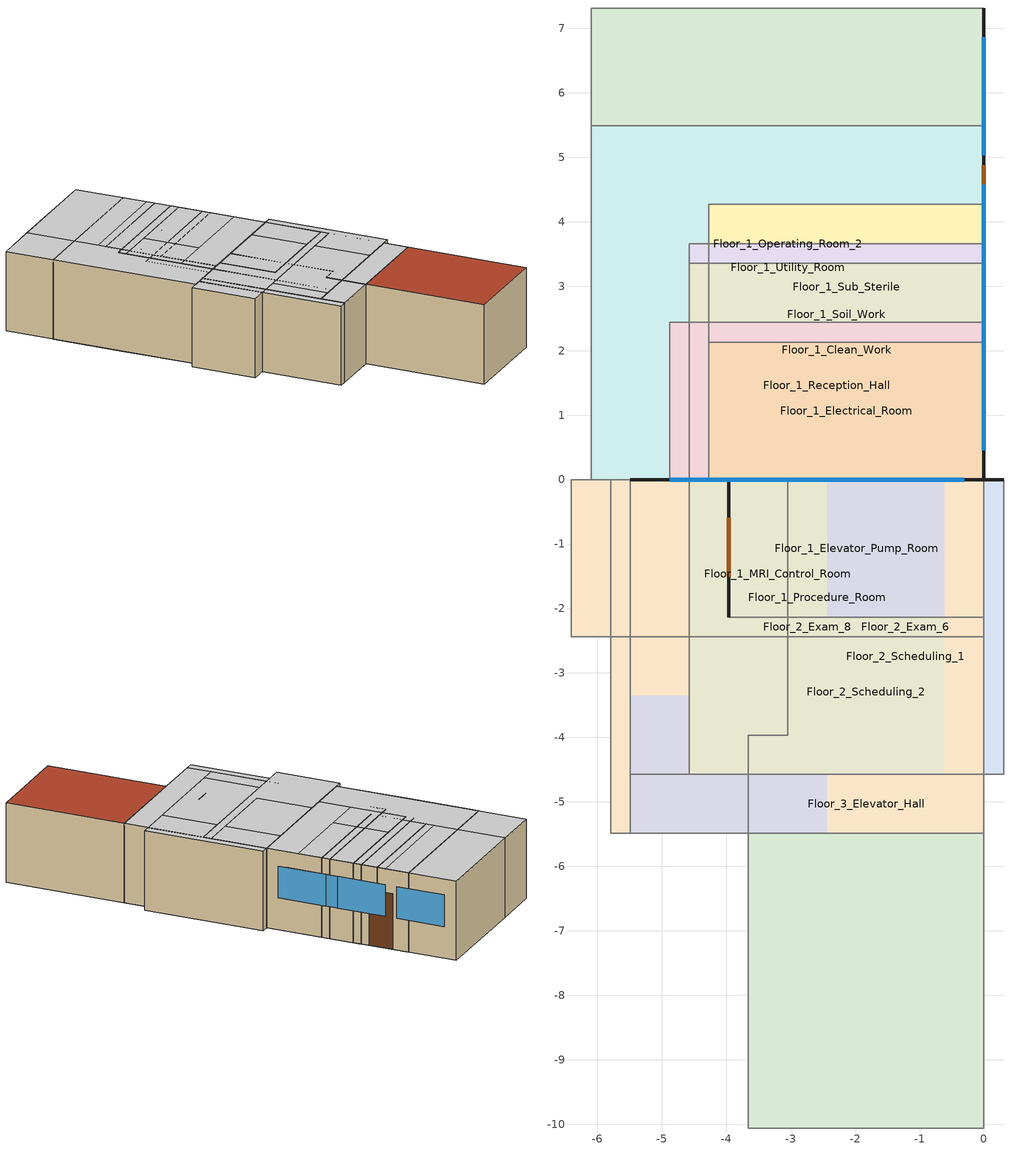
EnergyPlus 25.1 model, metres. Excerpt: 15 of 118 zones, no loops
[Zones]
Floor_1_Clean_Work
 floor adiabatic (IntFloor): -4.57,0 -4.57,3.35 0,3.35 0,0 z0
 wall to Floor_1_Sterile_Storage (IntWall_MetalFramed): 0,3.35 -4.57,3.35 z0:3.05
 wall to Floor_1_Soil (IntWall_MetalFramed): -4.57,3.35 -4.57,0 z0:3.05
 wall to Floor_1_Sterile_Hall (IntWall_MetalFramed): 0,0 0,3.35 z0:3.05
 wall to Floor_1_Soil_Work (IntWall_MetalFramed): -4.57,0 0,0 z0:3.05
 ceiling to Floor_2_X_Ray (IntFloor Reversed): -4.57,3.35 -4.57,1.22 -3.05,1.22 -3.05,3.35 z3.05
 ceiling to Floor_2_Reception_Hall (IntFloor Reversed): 0,1.22 -4.57,1.22 -4.57,0 0,0 z3.05
Floor_1_Electrical_Room
 floor ground (Floor1ElectricalRoomSlab_Ffactor): 0,2.13 0,0 -4.27,0 -4.27,2.13 z0
 wall outside (ExtWall_MetalFramed_NonRes): 0,0 0,2.13 z0:3.05
 wall to Floor_1_Utility_Janitor (IntWall_MetalFramed): -4.27,2.13 -4.27,0 z0:3.05
 wall to Floor_1_Operating_Room_2 (IntWall_MetalFramed): -4.27,0 0,0 z0:3.05
 wall to Floor_1_Utility_Room (IntWall_MetalFramed): 0,2.13 -4.27,2.13 z0:3.05
 ceiling to Floor_2_Exam_5 (IntFloor Reversed): 0,0 0,2.13 -4.27,2.13 -4.27,0 z3.05
Floor_1_Elevator_Pump_Room
 floor ground (Floor1ElevatorPumpRoomSlab_Ffactor): -3.96,-2.13 -3.96,0 0,0 0,-2.13 z0
 wall outside (ExtWall_MetalFramed_NonRes): 0,0 -3.96,0 -3.96,-2.13 z0:3.05
 wall to Floor_1_Lobby_Toilet (IntWall_MetalFramed): -3.96,-2.13 -1.22,-2.13 z0:3.05
 wall to Floor_1_Lobby (IntWall_MetalFramed): -1.22,-2.13 0,-2.13 0,0 z0:3.05
 door (Swinging Door_con): -3.96,-0.59 -3.96,-1.5 z0:2.13
 ceiling to Floor_2_Janitor (IntFloor Reversed): -3.96,-2.13 -1.22,-2.13 -1.22,0 -3.96,0 z3.05
 ceiling to Floor_2_Work (IntFloor Reversed): 0,0 -1.22,0 -1.22,-2.13 0,-2.13 z3.05
Floor_1_MRI_Control_Room
 floor ground (Floor1MRIControlRoomSlab_Ffactor): -6.4,-2.44 -6.4,0 0,0 0,-2.44 z0
 wall outside (ExtWall_MetalFramed_NonRes): 0,0 -1.52,0 z0:3.05
 wall to Floor_1_MRI_Room (IntWall_MetalFramed): -6.4,-2.44 -0.91,-2.44 z0:3.05
 wall to Floor_1_MRI_Hall (IntWall_MetalFramed): -0.91,-2.44 0,-2.44 0,-1.52 z0:3.05
 wall to Floor_1_Lobby (IntWall_MetalFramed): -6.4,0 -6.4,-2.44 z0:3.05
 wall to NW_Stair (IntWall_MetalFramed): -1.52,0 -6.4,0 z0:3.05
 wall to Floor_1_Dressing_Room (IntWall_MetalFramed): 0,-1.52 0,0 z0:3.05
 door (Swinging Door_con): -0.32,0 -1.24,0 z0:2.13
 ceiling to Floor_2_Work (IntFloor Reversed): -6.4,-2.44 0,-2.44 0,0 -6.4,0 z3.05
Floor_1_Operating_Room_2
 floor ground (Floor1OperatingRoom2Slab_Ffactor): 0,7.32 0,0 -6.1,0 -6.1,7.32 z0
 wall outside (ExtWall_MetalFramed_NonRes): 0,0 0,7.32 z0:3.05
 wall to Floor_1_Utility_Janitor (IntWall_MetalFramed): -4.27,7.32 -6.1,7.32 z0:3.05
 wall to Floor_1_Scrub (IntWall_MetalFramed): -6.1,0 -4.27,0 z0:3.05
 wall to Floor_1_Sterile_Hall (IntWall_MetalFramed): -6.1,7.32 -6.1,0 z0:3.05
 wall to Floor_1_Sub_Sterile (IntWall_MetalFramed): -4.27,0 0,0 z0:3.05
 window (FixedWindow_NonRes): 0,0.46 0,2.29 / 0,5.03 0,6.86 / 0,2.74 0,4.57 z1.22:2.44
 ceiling to Floor_2_Office_Hall (IntFloor Reversed): -6.1,7.32 -6.1,0 -4.27,0 -4.27,7.32 z3.05
 ceiling to Floor_2_Office (IntFloor Reversed): -4.27,4.57 -4.27,0 0,0 0,4.57 z3.05
 ceiling to Floor_2_Utility (IntFloor Reversed): -4.27,7.32 -4.27,4.57 0,4.57 0,7.32 z3.05
Floor_1_Procedure_Room
 floor ground (Floor1ProcedureRoomSlab_Ffactor): -5.49,0 0.3,0 0.3,-4.57 -5.49,-4.57 z0
 wall outside (ExtWall_MetalFramed_NonRes): 0.3,0 -5.49,0 z0:3.05
 wall to Floor_1_MRI_Toilet (IntWall_MetalFramed): -5.49,0 -5.49,-2.74 z0:3.05
 wall to Floor_1_Office (IntWall_MetalFramed): -5.49,-4.57 -2.13,-4.57 z0:3.05
 wall to Floor_1_Locker_Room (IntWall_MetalFramed): 0.3,-4.57 0.3,0 z0:3.05
 wall to Floor_1_MRI_Hall (IntWall_MetalFramed): -5.49,-2.74 -5.49,-4.57 z0:3.05
 wall to Floor_1_Pre_Op_Hall (IntWall_MetalFramed): -2.13,-4.57 0.3,-4.57 z0:3.05
 window (FixedWindow_NonRes): -0.3,0 -2.13,0 / -3.05,0 -4.88,0 z0.91:2.44
 ceiling to Floor_2_Exam_Hall_6 (IntFloor Reversed): 0.3,0 -1.22,0 -1.22,-4.57 0.3,-4.57 z3.05
 ceiling to Floor_2_Exam_9 (IntFloor Reversed): -1.22,0 -4.88,0 -4.88,-4.57 -1.22,-4.57 z3.05
 ceiling to Floor_2_Work (IntFloor Reversed): -5.49,-4.57 -4.88,-4.57 -4.88,0 -5.49,0 z3.05
Floor_1_Reception_Hall
 floor adiabatic (IntFloor): 0,2.44 0,0 -4.88,0 -4.88,2.44 z0
 wall to Floor_1_Reception (IntWall_MetalFramed): -4.88,2.44 -4.88,0 z0:3.05
 wall to Floor_1_Scheduling (IntWall_MetalFramed): -4.88,0 -2.74,0 z0:3.05
 wall to Floor_1_Pre_Op_Hall (IntWall_MetalFramed): 0,0 0,2.44 z0:3.05
 wall to Floor_1_Office (IntWall_MetalFramed): 0,2.44 -4.88,2.44 z0:3.05
 wall to Floor_1_Pre_Op_Room_1 (IntWall_MetalFramed): -2.74,0 0,0 z0:3.05
 ceiling to Floor_2_Reception_Toilet (IntFloor Reversed): -2.74,0 -2.74,2.13 -4.88,2.13 -4.88,0 z3.05
 ceiling to Floor_2_Work_Hall (IntFloor Reversed): -4.88,2.44 -4.88,2.13 0,2.13 0,2.44 z3.05
Floor_1_Soil_Work
 floor adiabatic (IntFloor): 0,3.66 0,0 -4.57,0 -4.57,3.66 z0
 wall to Floor_1_Sterile_Hall (IntWall_MetalFramed): 0,0 0,3.66 z0:3.05
 wall to Floor_1_Nurse_Hall (IntWall_MetalFramed): -4.57,0 0,0 z0:3.05
 wall to Floor_1_Soil (IntWall_MetalFramed): -4.57,3.66 -4.57,2.74 z0:3.05
 wall to Floor_1_Nurse_Toilet (IntWall_MetalFramed): -4.57,2.74 -4.57,0 z0:3.05
 ceiling to Floor_2_Exam_3 (IntFloor Reversed): -4.57,0 -3.96,0 -3.96,3.05 -4.57,3.05 z3.05
 ceiling to Floor_2_Exam_Hall_3 (IntFloor Reversed): -3.96,0 -2.13,0 -2.13,3.05 -3.96,3.05 z3.05
 ceiling to Floor_2_Reception_Hall (IntFloor Reversed): 0,3.05 0,3.66 -4.57,3.66 -4.57,3.05 z3.05
 ceiling to Floor_2_Dictation (IntFloor Reversed): 0,0 0,3.05 -2.13,3.05 -2.13,0 z3.05
Floor_1_Sub_Sterile
 floor ground (Floor1Sub-SterileSlab_Ffactor): -4.27,0 -4.27,4.27 0,4.27 0,0 z0
 wall outside (ExtWall_MetalFramed_NonRes): 0,0 0,4.27 z0:3.05
 wall to Floor_1_Scrub (IntWall_MetalFramed): -4.27,4.27 -4.27,0 z0:3.05
 wall to Floor_1_Operating_Room_1 (IntWall_MetalFramed): -4.27,0 0,0 z0:3.05
 window (FixedWindow_NonRes): 0,0.91 0,3.35 z1.22:2.44
 ceiling to Floor_2_Office (IntFloor Reversed): -4.27,4.27 -4.27,0 0,0 0,4.27 z3.05
Floor_1_Utility_Room
 floor ground (Floor1UtilityRoomSlab_Ffactor): -6.1,0 -6.1,5.49 0,5.49 0,0 z0
 wall outside (ExtWall_MetalFramed_NonRes): 0,0 0,5.49 z0:3.05
 wall to NE_Stair (IntWall_MetalFramed): 0,5.49 -6.1,5.49 z0:3.05
 wall to Floor_1_Utility_Hall (IntWall_MetalFramed): -6.1,5.49 -6.1,2.74 z0:3.05
 wall to Floor_1_Sterile_Hall (IntWall_MetalFramed): -6.1,2.74 -6.1,0 z0:3.05
 wall to Floor_1_Utility_Janitor (IntWall_MetalFramed): -6.1,0 -4.27,0 z0:3.05
 window (FixedWindow_NonRes): 0,0.76 0,2.59 z1.22:2.44
 door (Swinging Door_con): 0,3.96 0,4.88 z0:2.13
 ceiling to Floor_2_Office_Hall (IntFloor Reversed): -4.27,5.49 -6.1,5.49 -6.1,0 -4.27,0 z3.05
 ceiling to Floor_2_Exam_5 (IntFloor Reversed): -4.27,5.49 -4.27,0 0,0 0,5.49 z3.05
Floor_2_Exam_6
 floor to Floor_1_Utility_Hall (IntFloor): 0,-4.57 -2.44,-4.57 -2.44,0 0,0 z0
 floor to Floor_1_Bio_Haz (IntFloor): -2.44,-2.44 -4.57,-2.44 -4.57,0 -2.44,0 z0
 floor to Floor_1_Operating_Room_3 (IntFloor): -4.57,-4.57 -4.57,-3.96 -2.44,-3.96 -2.44,-4.57 z0
 floor to Floor_1_IT_Hall (IntFloor): -4.57,-3.96 -4.57,-2.44 -2.44,-2.44 -2.44,-3.96 z0
 wall outside (ExtWall_MetalFramed_NonRes): 0,0 -4.57,0 z0:3.05
 wall to Floor_2_Storage_2 (IntWall_MetalFramed): -4.57,-4.57 0,-4.57 z0:3.05
 wall to Floor_2_Office_Hall (IntWall_MetalFramed): 0,-4.57 0,-2.13 z0:3.05
 wall to Floor_2_Exam_Hall_4 (IntWall_MetalFramed): -4.57,0 -4.57,-4.57 z0:3.05
 wall to NE_Stair (IntWall_MetalFramed): 0,-2.13 0,0 z0:3.05
 window (FixedWindow_NonRes): -0.91,0 -3.66,0 z0.91:2.44
 ceiling to Floor_3_Lounge (IntFloor Reversed): -4.57,-4.57 0,-4.57 0,0 -4.57,0 z3.05
Floor_2_Exam_8
 floor to Floor_1_Locker_Room (IntFloor): 0,0 0,-4.57 -5.49,-4.57 -5.49,0 z0
 wall outside (ExtWall_MetalFramed_NonRes): 0,0 -5.49,0 z0:3.05
 wall to Floor_2_Exam_Hall_5 (IntWall_MetalFramed): 0,-4.57 0,0 z0:3.05
 wall to Floor_2_Exam_Hall_6 (IntWall_MetalFramed): -5.49,0 -5.49,-4.57 z0:3.05
 wall to Floor_2_Storage_3 (IntWall_MetalFramed): -5.49,-4.57 0,-4.57 z0:3.05
 window (FixedWindow_NonRes): -0.61,0 -2.44,0 / -3.05,0 -4.88,0 z0.91:2.44
 ceiling to Floor_3_Office (IntFloor Reversed): 0,-4.57 0,0 -5.49,0 -5.49,-4.57 z3.05
Floor_2_Scheduling_1
 floor to Floor_1_Sterile_Hall (IntFloor): 0,-5.49 -2.44,-5.49 -2.44,0 0,0 z0
 floor to Floor_1_Clean_Work (IntFloor): -5.49,-5.49 -5.49,-3.35 -2.44,-3.35 -2.44,-5.49 z0
 floor to Floor_1_Sterile_Storage (IntFloor): -2.44,0 -2.44,-3.35 -5.49,-3.35 -5.49,0 z0
 wall to Floor_2_Work_Hall (IntWall_MetalFramed): 0,0 -5.49,0 z0:3.05
 wall to Floor_2_Reception_Hall (IntWall_MetalFramed): -5.49,-5.49 0,-5.49 z0:3.05
 wall to Floor_2_Office_Hall (IntWall_MetalFramed): 0,-5.49 0,0 z0:3.05
 wall to Floor_2_X_Ray (IntWall_MetalFramed): -5.49,0 -5.49,-5.49 z0:3.05
 ceiling to Floor_3_Storage_1 (IntFloor Reversed): 0,-5.49 0,-3.66 -5.49,-3.66 -5.49,-5.49 z3.05
 ceiling to Floor_3_Utility (IntFloor Reversed): -5.49,0 -5.49,-3.66 0,-3.66 0,0 z3.05
Floor_2_Scheduling_2
 floor to Floor_1_Pre_Op_Room_2 (IntFloor): 0,-5.49 -0.61,-5.49 -0.61,0 0,0 z0
 floor to Floor_1_Pre_Op_Room_1 (IntFloor): -5.79,-5.49 -5.79,-2.13 -3.05,-2.13 -3.05,-5.49 z0
 floor to Floor_1_Reception_Hall (IntFloor): -5.79,0 -3.05,0 -3.05,-2.13 -5.79,-2.13 z0
 floor to Floor_1_Pre_Op_Hall (IntFloor): -3.05,0 -0.61,0 -0.61,-5.49 -3.05,-5.49 z0
 wall to Floor_2_Reception_Hall (IntWall_MetalFramed): -5.79,-5.49 0,-5.49 z0:3.05
 wall to Floor_2_Reception_Toilet (IntWall_MetalFramed): -5.79,0 -5.79,-5.49 z0:3.05
 wall to Floor_2_X_Ray (IntWall_MetalFramed): 0,-5.49 0,0 z0:3.05
 wall to Floor_2_Work_Hall (IntWall_MetalFramed): 0,0 -5.79,0 z0:3.05
 ceiling to Floor_3_Undeveloped_1 (IntFloor Reversed): -5.79,-5.49 0,-5.49 0,0 -5.79,0 z3.05
Floor_3_Elevator_Hall
 floor to Floor_2_Work (IntFloor): -3.05,0 0,0 0,-10.06 -3.66,-10.06 -3.66,-3.96 -3.05,-3.96 z0
 wall outside (ExtWall_MetalFramed_NonRes): -1.83,0 -3.05,0 z0:3.05
 wall to NW_Stair (IntWall_MetalFramed): 0,0 -1.83,0 z0:3.05
 wall to NW_Elevator (IntWall_MetalFramed): -3.66,-3.96 -3.66,-10.06 z0:3.05
 wall to Floor_3_Office_Toilet (IntWall_MetalFramed): -3.05,-2.13 -3.05,-3.96 -3.66,-3.96 z0:3.05
 wall to Floor_3_Office_Hall (IntWall_MetalFramed): -3.66,-10.06 0,-10.06 z0:3.05
 wall to Floor_3_Office (IntWall_MetalFramed): 0,-10.06 0,0 z0:3.05
 wall to Floor_3_Janitor (IntWall_MetalFramed): -3.05,0 -3.05,-2.13 z0:3.05
 roof outside (FlatRoof_WoodFramingAndOther_NonRes): -3.05,0 -3.05,-3.96 -3.66,-3.96 -3.66,-10.06 0,-10.06 0,0 z3.05
[Building]
Outpatient: North Axis {deg}=0; Loads Convergence Tolerance Value {W}=0.5; Temperature Convergence Tolerance Value {deltaC}=0.5; Solar Distribution=FullExterior; Maximum Number of Warmup Days=50
[Site:Location]
OAKLAND INTL: Latitude {deg}=38.58; Longitude {deg}=-121.49; Time Zone {hr}=-8; Elevation {m}=2.4384
[SizingPeriod:DesignDay] Day of Month=21; Dry-Bulb Temperature Range Modifier Type=DefaultMultipliers; Humidity Condition Type=WetBulb; Barometric Pressure {Pa}=101284; Wind Speed {m/s}=3; Rain Indicator=No; Snow Indicator=No; Daylight Saving Time Indicator=No
Name | Month | Day Type | Maximum Dry-Bulb Temperature {C} | Daily Dry-Bulb Temperature Range {deltaC} | Wetbulb or DewPoint at Maximum Dry-Bulb {C} | Wind Direction {deg} | Solar Model Indicator | ASHRAE Clear Sky Optical Depth for Beam Irradiance (taub) | ASHRAE Clear Sky Optical Depth for Diffuse Irradiance (taud) | Sky Clearness
OAKLAND INTL  August .4% Condns DB=>MCWB | 8 | SummerDesignDay | 30.3 | 7.8 | 19 | 310 | ASHRAETau | 0.349 | 2.465
OAKLAND INTL  July .4% Condns DB=>MCWB | 7 | SummerDesignDay | 28.9 | 7.7 | 19.3 | 310 | ASHRAETau | 0.369 | 2.413
OAKLAND INTL  June .4% Condns DB=>MCWB | 6 | SummerDesignDay | 31.1 | 8.3 | 18.5 | 310 | ASHRAETau | 0.36 | 2.435
OAKLAND INTL  November .4% Condns DB=>MCWB | 11 | SummerDesignDay | 23.4 | 8.3 | 15 | 310 | ASHRAETau | 0.324 | 2.548
OAKLAND INTL  October .4% Condns DB=>MCWB | 10 | SummerDesignDay | 29.4 | 9.6 | 16.7 | 310 | ASHRAETau | 0.34 | 2.521
OAKLAND INTL  September .4% Condns DB=>MCWB | 9 | SummerDesignDay | 32.2 | 9.2 | 18.6 | 310 | ASHRAETau | 0.348 | 2.454
OAKLAND INTL Ann Htg 99.6% Condns DB | 1 | WinterDesignDay | 2.7 | 0 | 2.7 | 50 | ASHRAEClearSky |  |  | 0
[Site:WaterMainsTemperature]
Calculation Method=Schedule; Temperature Schedule=WaterMainCZ03
[Material]
Name | Roughness | Thickness {m} | Conductivity {W/m-K} | Density {kg/m3} | Specific Heat {J/kg-K} | Thermal Absorptance | Solar Absorptance | Visible Absorptance
Air - Metal Wall Framing - 16 or 24 in. OC | Smooth | 0.1397 | 1.22017 | 1.28148 | 1004.832 | 0.9 | 0.7 | 0.7
ExtWall_MetalFramed_NonRes Insulation | Smooth | 0.0478028 | 0.0230188 | 16.0185 | 1130.436 | 0.9 | 0.7 | 0.7
Gypsum Board - 5/8 in. | MediumRough | 0.016002 | 0.158656 | 640.739 | 1130.436 | 0.9 | 0.7 | 0.8
Metal Standing Seam - 1/16 in. | Smooth | 0.0015875 | 15.363 | 7820.53 | 502.416 | 0.85 | 0.92 | 0.85
Stucco - 7/8 in. | MediumRough | 0.022352 | 0.700948 | 1855.1 | 837.36 | 0.9 | 0.7 | 0.8
Concrete - 140 lb/ft3 - 4 in. | MediumRough | 0.1016 | 1.9514 | 2239.06 | 921.096 | 0.9 | 0.7 | 0.8
Carpet - 3/4 in. | Smooth | 0.01905 | 0.0455183 | 288.332 | 1381.644 | 0.9 | 0.7 | 0.8
Metal Deck - 1/16 in. | MediumRough | 0.0015875 | 45.3452 | 7820.53 | 502.416 | 0.9 | 0.7 | 0.8
Built-up roofing | Rough | 0.0002413 | 0.023072 | 17940.7 | 6.10864e+06 | 0.9 | 0.7 | 0.8
FlatRoof_WoodFramingAndOther_NonRes Insulation | Smooth | 0.0991616 | 0.0230188 | 16.0185 | 1130.436 | 0.9 | 0.7 | 0.8
[Material:NoMass]
Opaque Door panel_con: Roughness=MediumRough; Thermal Resistance {m2-K/W}=0.475973; Thermal Absorptance=0.9; Solar Absorptance=0.7; Visible Absorptance=0.7
[WindowMaterial:SimpleGlazingSystem]
FixedWindow_NonRes Material: U-Factor {W/m2-K}=2.04417; Solar Heat Gain Coefficient=0.25; Visible Transmittance=0.42
[Construction]
FixedWindow_NonRes: FixedWindow_NonRes Material
IntWall_MetalFramed: Gypsum Board - 5/8 in., Air - Metal Wall Framing - 16 or 24 in. OC, Gypsum Board - 5/8 in.
ExtWall_MetalFramed_NonRes: Stucco - 7/8 in., ExtWall_MetalFramed_NonRes Insulation, Air - Metal Wall Framing - 16 or 24 in. OC, Gypsum Board - 5/8 in.
IntFloor: Metal Deck - 1/16 in., Concrete - 140 lb/ft3 - 4 in., Carpet - 3/4 in.
FlatRoof_WoodFramingAndOther_NonRes: Built-up roofing, Metal Standing Seam - 1/16 in., FlatRoof_WoodFramingAndOther_NonRes Insulation, Gypsum Board - 5/8 in.
IntFloor Reversed: Carpet - 3/4 in., Concrete - 140 lb/ft3 - 4 in., Metal Deck - 1/16 in.
Swinging Door_con: Opaque Door panel_con
[Construction:FfactorGroundFloor] F-Factor {W/m-K}=1.26363
Name | Area {m2} | PerimeterExposed {m}
Floor1ElectricalRoomSlab_Ffactor | 9.1045 | 2.1336
Floor1ElevatorPumpRoomSlab_Ffactor | 8.45418 | 6.096
Floor1MRIControlRoomSlab_Ffactor | 15.6077 | 1.524
Floor1OperatingRoom2Slab_Ffactor | 44.5935 | 7.3152
Floor1ProcedureRoomSlab_Ffactor | 26.4774 | 5.7912
Floor1Sub-SterileSlab_Ffactor | 18.209 | 4.2672
Floor1UtilityRoomSlab_Ffactor | 33.4451 | 5.4864
[InternalMass] Construction=IntWall_MetalFramed
Name | Zone or ZoneList | Surface Area {m2}
Floor 1 Clean Work_InternalMass_1 | Floor_1_Clean_Work | 30.658
Floor 1 Electrical Room_InternalMass_1 | Floor_1_Electrical_Room | 18.209
Floor 1 Elevator Pump Room_InternalMass_1 | Floor_1_Elevator_Pump_Room | 16.9084
Floor 1 MRI Control Room_InternalMass_1 | Floor_1_MRI_Control_Room | 31.2154
Floor 1 Operating Room 2_InternalMass_1 | Floor_1_Operating_Room_2 | 89.1869
Floor 1 Procedure Room_InternalMass_1 | Floor_1_Procedure_Room | 52.9547
Floor 1 Reception Hall_InternalMass_1 | Floor_1_Reception_Hall | 23.7832
Floor 1 Soil Work_InternalMass_1 | Floor_1_Soil_Work | 33.4451
Floor 1 Sub-Sterile_InternalMass_1 | Floor_1_Sub_Sterile | 36.418
Floor 1 Utility Room_InternalMass_1 | Floor_1_Utility_Room | 66.8902
Floor 2 Exam 6_InternalMass_1 | Floor_2_Exam_6 | 41.8064
Floor 2 Exam 8_InternalMass_1 | Floor_2_Exam_8 | 50.1676
Floor 2 Scheduling 1_InternalMass_1 | Floor_2_Scheduling_1 | 60.2012
Floor 2 Scheduling 2_InternalMass_1 | Floor_2_Scheduling_2 | 63.5457
Floor 3 Elevator Hall_InternalMass_1 | Floor_3_Elevator_Hall | 68.7482
[Zone] Type=1; Multiplier=1; Ceiling Height {m}=autocalculate; Volume {m3}=autocalculate; Part of Total Floor Area=Yes
Name | Floor Area {m2}
Floor_1_Procedure_Room | 26.4774
Floor_2_Exam_6 | 20.9032
Floor_2_Exam_8 | 25.08381
Floor_1_Clean_Work | 15.329
Floor_1_Soil_Work | 16.72254
Floor_1_Electrical_Room | 9.104494
Floor_1_Elevator_Pump_Room | 8.454173
Floor_1_Reception_Hall | 11.8916
Floor_1_Sub_Sterile | 18.209
Floor_3_Elevator_Hall | 34.37411
Floor_1_MRI_Control_Room | 15.6077
Floor_1_Utility_Room | 33.44508
Floor_2_Scheduling_1 | 30.1006
Floor_2_Scheduling_2 | 31.7728
Floor_1_Operating_Room_2 | 44.59344
[ZoneInfiltration:DesignFlowRate] Design Flow Rate Calculation Method=Flow/ExteriorWallArea; Flow Rate per Exterior Surface Area {m3/s-m2}=0.00094488; Constant Term Coefficient=1; Temperature Term Coefficient=0; Velocity Term Coefficient=0.224052; Velocity Squared Term Coefficient=0; Density Basis=Outdoor
Name | Zone or ZoneList or Space or SpaceList | Schedule
Infil_Floor_1_Procedure_Room | Floor_1_Procedure_Room | OutpatientHealthInfiltration
Infil_Floor_2_Exam_6 | Floor_2_Exam_6 | OutpatientHealthInfiltration
Infil_Floor_2_Exam_8 | Floor_2_Exam_8 | OutpatientHealthInfiltration
Infil_Floor_1_Clean_Work | Floor_1_Clean_Work | OutpatientHealthInfiltration
Infil_Floor_1_Soil_Work | Floor_1_Soil_Work | OutpatientHealthInfiltration
Infil_Floor_1_Electrical_Room | Floor_1_Electrical_Room | OutpatientHealthInfiltration
Infil_Floor_1_Elevator_Pump_Room | Floor_1_Elevator_Pump_Room | OutpatientHealthInfiltration
Infil_Floor_1_Reception_Hall | Floor_1_Reception_Hall | OutpatientHealthInfiltration
Infil_Floor_1_Sub_Sterile | Floor_1_Sub_Sterile | OutpatientHealthInfiltration
Infil_Floor_3_Elevator_Hall | Floor_3_Elevator_Hall | OutpatientHealthInfiltration
Infil_Floor_1_MRI_Control_Room | Floor_1_MRI_Control_Room | OutpatientHealthInfiltration
Infil_Floor_1_Utility_Room | Floor_1_Utility_Room | OutpatientHealthInfiltration
Infil_Floor_2_Scheduling_1 | Floor_2_Scheduling_1 | OutpatientOfficeInfiltration
Infil_Floor_2_Scheduling_2 | Floor_2_Scheduling_2 | OutpatientOfficeInfiltration
Infil_Floor_1_Operating_Room_2 | Floor_1_Operating_Room_2 | OutpatientHealthInfiltration
[Exterior:Lights] Control Option=AstronomicalClock
Name | Schedule | Design Level {W}
ExtLights_Motion_Outpatient | OutpatientExtLightingMotionCtrl | 1841.885
ExtLights_NonMotion_Outpatient | OutpatientExtLightingNonMotionCtrl | 1030.665
[Exterior:FuelEquipment]
Elevator_Outpatient: Fuel Use Type=Electricity; Schedule=OutpatientElevator; Design Level {W}=7611.31
[Schedule:Day:Hourly]
OutpatientHealthInfiltrationWD: 1, 1, 1, 1, 1, 1, 0.25, 0.25, 0.25, 0.25, 0.25, 0.25, 0.25, 0.25, 0.25, 0.25, 0.25, 0.25, 0.25, 0.25, 0.25, 0.25, 1, 1
OutpatientHealthInfiltrationSat: 1, 1, 1, 1, 1, 1, 0.25, 0.25, 0.25, 0.25, 0.25, 0.25, 0.25, 0.25, 0.25, 0.25, 0.25, 0.25, 0.25, 1, 1, 1, 1, 1
OutpatientHealthInfiltrationSun: 1, 1, 1, 1, 1, 1, 1, 0.25, 0.25, 0.25, 0.25, 0.25, 0.25, 0.25, 0.25, 0.25, 1, 1, 1, 1, 1, 1, 1, 1
OutpatientOfficeInfiltrationWD: 1, 1, 1, 1, 1, 0.25, 0.25, 0.25, 0.25, 0.25, 0.25, 0.25, 0.25, 0.25, 0.25, 0.25, 0.25, 0.25, 0.25, 0.25, 0.25, 0.25, 0.25, 0.25
OutpatientOfficeInfiltrationSat; OutpatientOfficeInfiltrationSun; OutpatientExtLightingNonMotionCtrlWD; OutpatientExtLightingNonMotionCtrlSat; OutpatientExtLightingNonMotionCtrlSun; OutpatientElevatorSummer: 1, 1, 1, 1, 1, 1, 1, 1, 1, 1, 1, 1, 1, 1, 1, 1, 1, 1, 1, 1, 1, 1, 1, 1
OutpatientElevatorWD: 0, 0, 0, 0, 0, 0, 0, 0.02, 0.75, 1, 1, 1, 0.75, 1, 1, 1, 1, 1, 0.52, 0.52, 0.52, 0.28, 0, 0
OutpatientElevatorSat: 0, 0, 0, 0, 0, 0, 0, 0.02, 0.46, 0.7, 0.7, 0.7, 0.51, 0.51, 0.51, 0.51, 0.51, 0.25, 0.02, 0, 0, 0, 0, 0
OutpatientElevatorSun: 0, 0, 0, 0, 0, 0, 0, 0, 0.02, 0.02, 0.02, 0.02, 0.02, 0.02, 0.02, 0.02, 0, 0, 0, 0, 0, 0, 0, 0
OutpatientExtLightingMotionCtrlWD: 0, 0, 0, 0, 0, 1, 1, 1, 1, 1, 1, 1, 1, 1, 1, 1, 1, 1, 1, 1, 1, 1, 0, 0
OutpatientExtLightingMotionCtrlSat; OutpatientExtLightingMotionCtrlSun: 0, 0, 0, 0, 0, 1, 1, 1, 1, 1, 1, 1, 1, 1, 1, 1, 1, 1, 1, 1, 1, 1, 1, 1
OutpatientElevatorWinter: 0, 0, 0, 0, 0, 0, 0, 0, 0, 0, 0, 0, 0, 0, 0, 0, 0, 0, 0, 0, 0, 0, 0, 0
[Schedule:Week:Daily]
OutpatientElevatorWk: OutpatientElevatorSun, OutpatientElevatorWD, OutpatientElevatorWD, OutpatientElevatorWD, OutpatientElevatorWD, OutpatientElevatorWD, OutpatientElevatorSat, OutpatientElevatorSun, OutpatientElevatorSummer, OutpatientElevatorWinter, OutpatientElevatorSun, OutpatientElevatorSun
OutpatientExtLightingMotionCtrlWk: OutpatientExtLightingMotionCtrlSun, OutpatientExtLightingMotionCtrlWD, OutpatientExtLightingMotionCtrlWD, OutpatientExtLightingMotionCtrlWD, OutpatientExtLightingMotionCtrlWD, OutpatientExtLightingMotionCtrlWD, OutpatientExtLightingMotionCtrlSat, OutpatientExtLightingMotionCtrlSun, OutpatientExtLightingMotionCtrlWD, OutpatientExtLightingMotionCtrlWD, OutpatientExtLightingMotionCtrlSun, OutpatientExtLightingMotionCtrlSun
OutpatientExtLightingNonMotionCtrlWk: OutpatientExtLightingNonMotionCtrlSun, OutpatientExtLightingNonMotionCtrlWD, OutpatientExtLightingNonMotionCtrlWD, OutpatientExtLightingNonMotionCtrlWD, OutpatientExtLightingNonMotionCtrlWD, OutpatientExtLightingNonMotionCtrlWD, OutpatientExtLightingNonMotionCtrlSat, OutpatientExtLightingNonMotionCtrlSun, OutpatientExtLightingNonMotionCtrlWD, OutpatientExtLightingNonMotionCtrlWD, OutpatientExtLightingNonMotionCtrlSun, OutpatientExtLightingNonMotionCtrlSun
OutpatientHealthInfiltrationWk: OutpatientHealthInfiltrationSun, OutpatientHealthInfiltrationWD, OutpatientHealthInfiltrationWD, OutpatientHealthInfiltrationWD, OutpatientHealthInfiltrationWD, OutpatientHealthInfiltrationWD, OutpatientHealthInfiltrationSat, OutpatientHealthInfiltrationSun, OutpatientHealthInfiltrationWD, OutpatientHealthInfiltrationWD, OutpatientHealthInfiltrationSun, OutpatientHealthInfiltrationSun
OutpatientOfficeInfiltrationWk: OutpatientOfficeInfiltrationSun, OutpatientOfficeInfiltrationWD, OutpatientOfficeInfiltrationWD, OutpatientOfficeInfiltrationWD, OutpatientOfficeInfiltrationWD, OutpatientOfficeInfiltrationWD, OutpatientOfficeInfiltrationSat, OutpatientOfficeInfiltrationSun, OutpatientOfficeInfiltrationWD, OutpatientOfficeInfiltrationWD, OutpatientOfficeInfiltrationSun, OutpatientOfficeInfiltrationSun
[Schedule:Year]
OutpatientElevator: OutpatientElevatorWk, 1, 1, 12, 31
OutpatientExtLightingMotionCtrl: OutpatientExtLightingMotionCtrlWk, 1, 1, 12, 31
OutpatientExtLightingNonMotionCtrl: OutpatientExtLightingNonMotionCtrlWk, 1, 1, 12, 31
OutpatientHealthInfiltration: OutpatientHealthInfiltrationWk, 1, 1, 12, 31
OutpatientOfficeInfiltration: OutpatientOfficeInfiltrationWk, 1, 1, 12, 31
[Schedule:Compact]
WaterMainCZ03: Through: 1/31, For: AllDays, Until: 24:00, 11.33, Through: 2/28, For: AllDays, Until: 24:00, 11.22, Through: 3/31, For: AllDays, Until: 24:00, 11.72, Through: 4/30, For: AllDays, Until: 24:00, 12.06, Through: 5/31, For: AllDays, Until: 24:00, 11.94, Through: 6/30, For: AllDays, Until: 24:00, 13.06, Through: 7/31, For: AllDays, Until: 24:00, 13.33, Through: 8/31, For: AllDays, Until: 24:00, 13.72, Through: 9/30, For: AllDays, Until: 24:00, 13.67, Through: 10/31, For: AllDays, Until: 24:00, 13.94, Through: 11/30, For: AllDays, Until: 24:00, 13.06, Through: 12/31, For: AllDays, Until: 24:00, 11.94
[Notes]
From counter.inc created by EP-Launch when running groups of files
Output files                          Outpatient_T24-2025-NC_3_Oakland
Run description                       T24-2025-NC: 3: Oakland
Parent Run
Run Flag                              True
Weather                               USA_CA_724930_METRO-OAKLAND-INTL_TMY_2000-2020K.epw
Default equipment values. May be overridden by later values.
End of default equipment values.
City                                            Oakland
